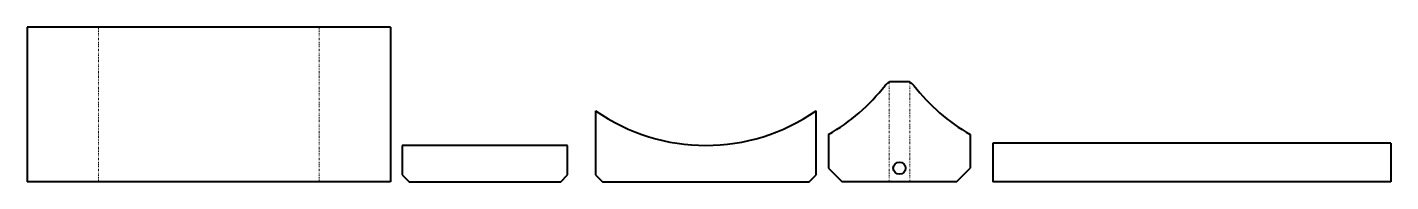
# Model space of a CAD drawing. Header units: millimetres. Extents: x 0 to 2994, y 0 to 340.
import ezdxf

# ---------------------------------------------------------------- set-up
doc = ezdxf.new("R2010")
doc.units = ezdxf.units.MM
doc.linetypes.add('K5LT_BASIC', pattern=[0])
doc.linetypes.add('K5LT_CHAIN_LINE_WITH_2_POINTS', pattern=[12, 4, -2, 1, -2, 1, -2])

msp = doc.modelspace()

# ---------------------------------------------------------------- linework, layer by layer
at = {"color": 7, "linetype": 'K5LT_BASIC', "lineweight": 40, "true_color": 0xffffff}
for p, q in [((0, 340), (0, 0)), ((146, 340), (0, 340)), ((166.7, 340), (146, 340)), ((630.7, 340), (166.7, 340)), ((651.5, 340), (630.7, 340)), ((797.5, 340), (651.5, 340)), ((797.5, 340), (797.5, 0)), ((1901, 220), (1892.9, 220)), ((1929, 220), (1901, 220)), ((1937.1, 220), (1929, 220)), ((1248, 156.3), (1248, 15)), ((1732, 15), (1732, 156.3)), ((1759.4, 104), (1759.4, 30)), ((2070.6, 104), (2070.6, 30)), ((1186.5, 80), (823.5, 80)), ((823.5, 80), (823.5, 15)), ((1186.5, 15), (1186.5, 80)), ((2993.8, 85), (2120, 85)), ((2120, 85), (2120, 0)), ((2993.8, 85), (2993.8, 0)), ((1759.4, 30), (1789.4, 0)), ((2040.6, 0), (2070.6, 30)), ((146, 0), (0, 0)), ((823.5, 15), (838.5, 0)), ((838.5, 0), (1171.5, 0)), ((1171.5, 0), (1186.5, 15)), ((1248, 15), (1263, 0)), ((1263, 0), (1717, 0)), ((1717, 0), (1732, 15)), ((1883.4, 0), (1789.4, 0)), ((1901, 0), (1883.4, 0)), ((1929, 0), (1901, 0)), ((1946.6, 0), (1929, 0)), ((2040.6, 0), (1946.6, 0)), ((2993.8, 0), (2120, 0)), ((166.7, 0), (146, 0)), ((630.7, 0), (166.7, 0)), ((651.5, 0), (630.7, 0)), ((797.5, 0), (651.5, 0))]:
    msp.add_line(p, q, dxfattribs=at)
at = {"color": 7, "linetype": 'K5LT_CHAIN_LINE_WITH_2_POINTS', "lineweight": 18, "true_color": 0xffffff}
for p, q in [((156.4, 340), (156.4, 0)), ((641.1, 340), (641.1, 0)), ((1892.2, 219.6), (1892.2, 0)), ((1937.8, 219.6), (1937.8, 0))]:
    msp.add_line(p, q, dxfattribs=at)
at = {"color": 7, "linetype": 'K5LT_BASIC', "lineweight": 40, "true_color": 0xffffff}
msp.add_circle((1915, 30), 13.5, dxfattribs=at)
for centre, start, end in [((1549.4, 470), 299.8433, 322.323), ((2280.6, 470), 217.677, 240.1567), ((1490, 502), 235.0082, 304.9918)]:
    msp.add_arc(centre, 422, start, end, dxfattribs=at)
for points, knots in [([(1883.4, 212.1), (1883.6, 212.2), (1884, 212.6), (1885, 213.5), (1886.5, 214.9), (1888.1, 216.4), (1889.5, 217.5), (1890.5, 218.3), (1891.3, 218.9), (1891.9, 219.4), (1892.2, 219.6), (1892.5, 219.8), (1892.8, 219.9), (1892.9, 220)], [0, 0, 0, 0, 0.63984, 1.759561, 3.839041, 6.944719, 8.063183, 9.181648, 10.590824, 10.943118, 11.295412, 11.647706, 12, 12, 12, 12]), ([(1937.1, 220), (1937.3, 219.9), (1937.5, 219.8), (1937.9, 219.5), (1938.3, 219.2), (1938.8, 218.8), (1939.5, 218.3), (1940.7, 217.3), (1942.2, 216.1), (1943.8, 214.7), (1945.2, 213.3), (1946.1, 212.5), (1946.6, 212.1)], [0, 0, 0, 0, 0.427734, 0.855467, 1.283201, 1.710934, 2.780268, 3.849602, 6.164929, 8.362994, 10.181497, 12, 12, 12, 12])]:
    msp.add_open_spline(points, degree=3, knots=knots, dxfattribs=at)

doc.saveas('drawing.dxf')
